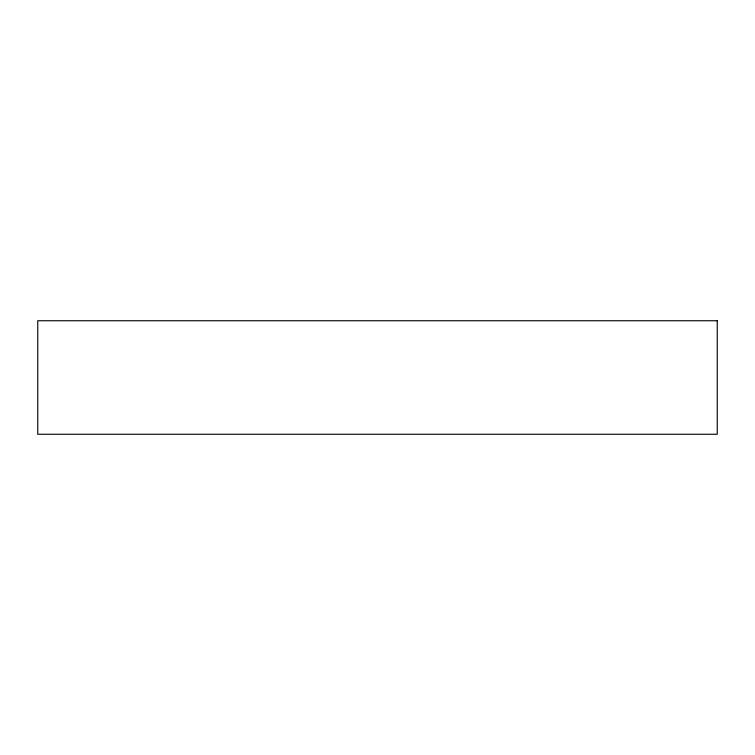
<?xml version="1.0" encoding="UTF-8"?>
<svg xmlns="http://www.w3.org/2000/svg" width="755" height="755" viewBox="0 0 755 755"><rect width="100%" height="100%" fill="white"/><g stroke="black" fill="none" stroke-linecap="round" stroke-linejoin="round"><path stroke-width="1.13" d="M717.25 320.743L37.75 320.743L37.75 434.257L717.25 434.257L717.25 320.743"/></g></svg>
